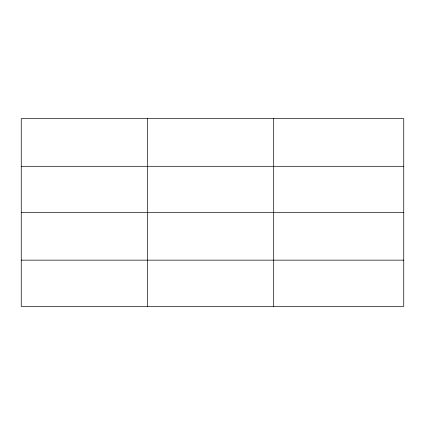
<?xml version="1.0" encoding="UTF-8"?>
<svg xmlns="http://www.w3.org/2000/svg" width="425" height="425" viewBox="0 0 425 425"><rect width="100%" height="100%" fill="white"/><g stroke="black" fill="none" stroke-linecap="round" stroke-linejoin="round"><path stroke-width="0.64" d="M403.75 212.527L403.75 118.618L21.25 118.618L21.25 306.382L403.75 306.382L403.75 212.527L21.25 212.527M21.25 166.303L403.75 166.303M21.25 260.153L403.75 260.153M273.7 118.618L273.7 306.382M147.475 118.618L147.475 306.382"/></g></svg>
